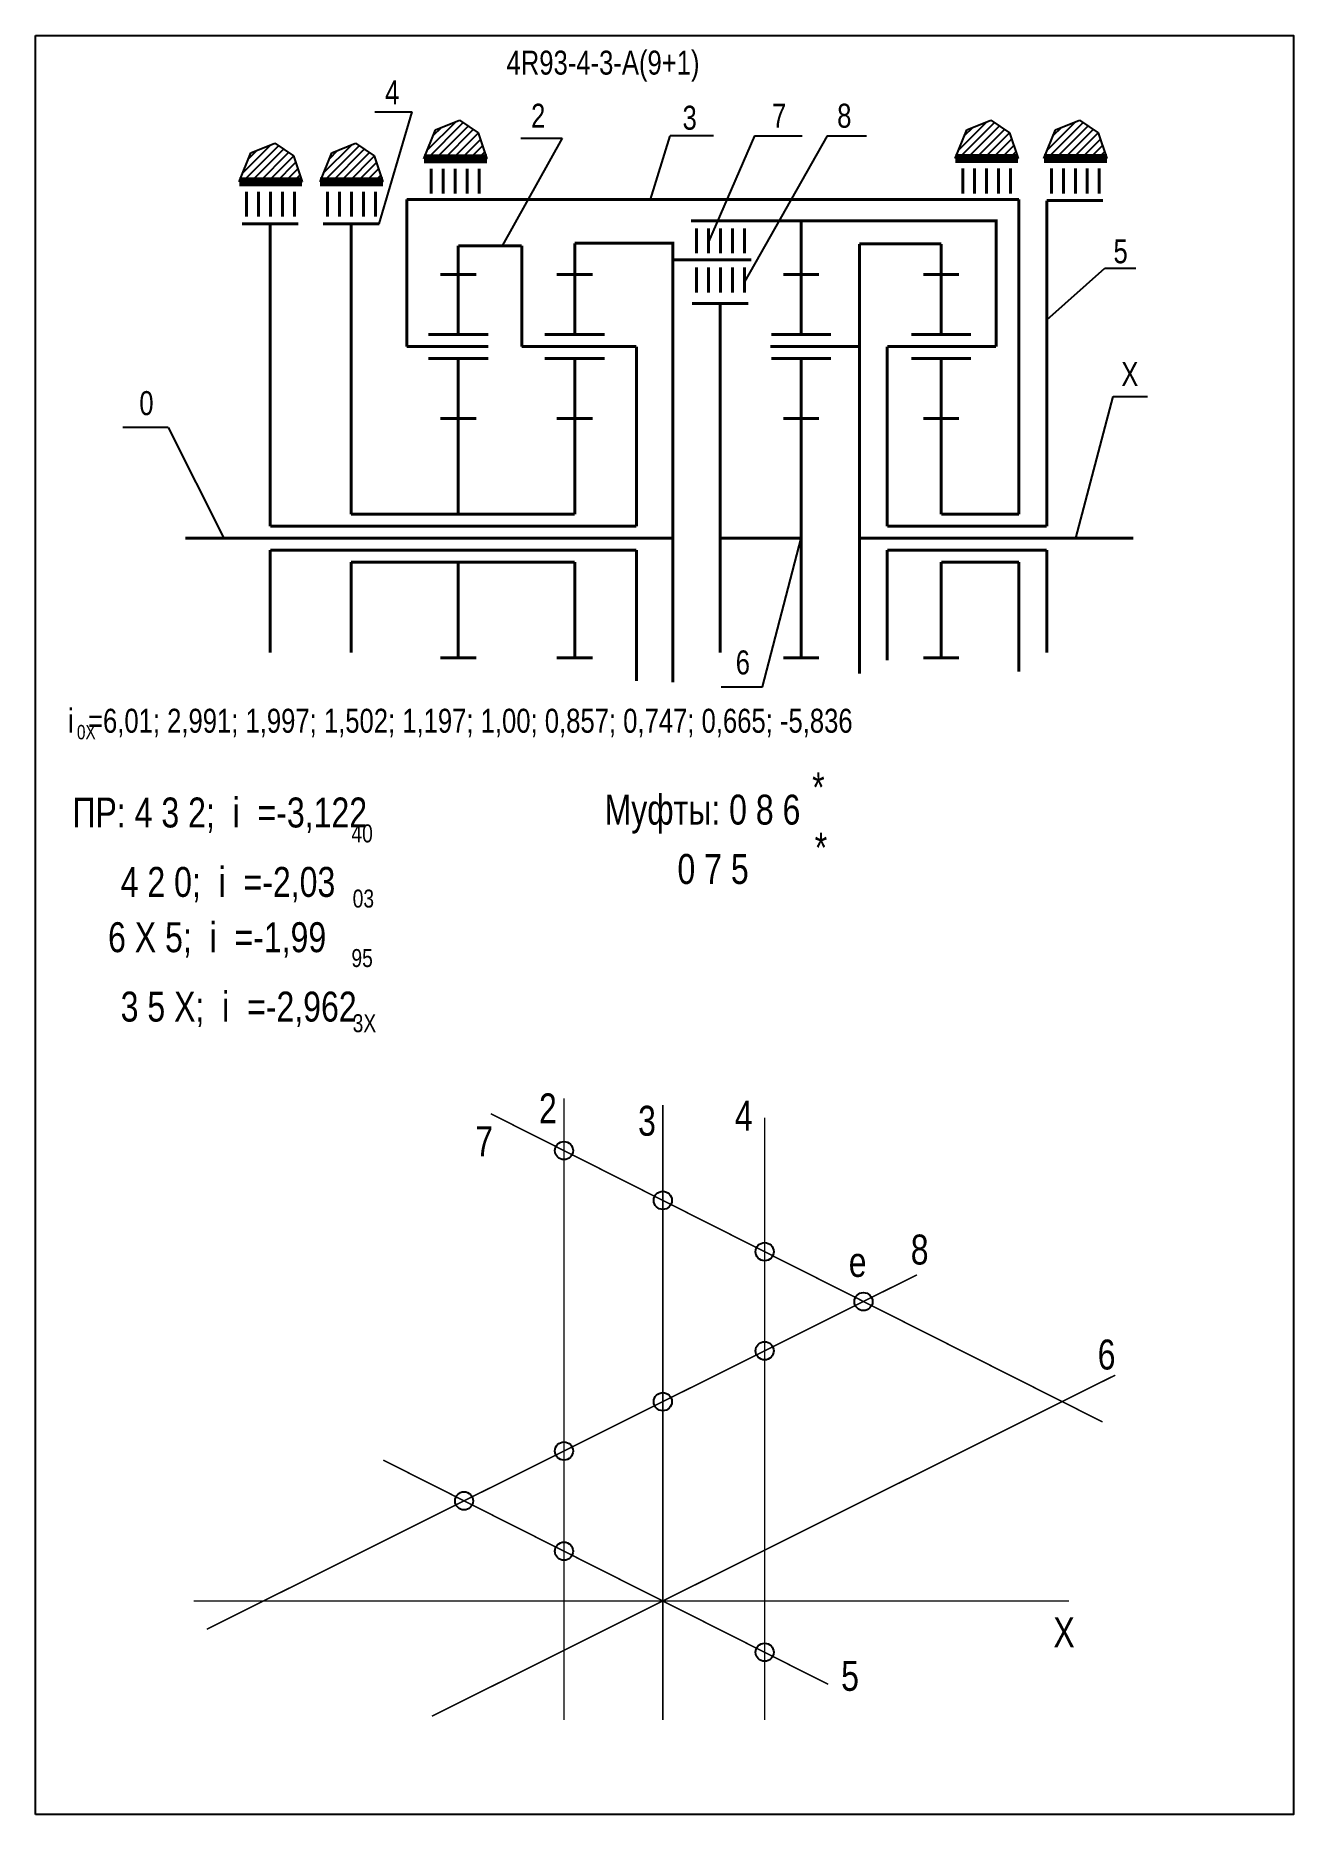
# Model space of a CAD drawing. Extents: x -352 to -142, y 153 to 450.
import ezdxf

# ---------------------------------------------------------------- set-up
doc = ezdxf.new("R2010")
doc.units = 0
doc.header["$LTSCALE"] = 15
doc.layers.get('DEFPOINTS').update_dxf_attribs({"linetype": 'CONTINUOUS'})
doc.layers.add('DIM', color=92, linetype='CONTINUOUS')
doc.layers.add('MAIN', color=5, linetype='CONTINUOUS')
doc.styles.add('AMK', font='amk.shx', dxfattribs={"width": 0.8})

msp = doc.modelspace()

# ---------------------------------------------------------------- hatches: boundary and pattern name
at = {"layer": 'DIM'}
h = msp.add_hatch(dxfattribs=at)
h.set_pattern_fill('_USER', color=0, angle=45, style=0, pattern_type=0)
h.set_pattern_definition([(45, (-35.3487, 3.6142), (-0.7071068, 0.7071068), [])])
h.paths.add_polyline_path([(-285.64, 434.13), (-287.59, 429.31), (-277.09, 429.31), (-278.54, 433.63), (-281.66, 435.75)])
h = msp.add_hatch(dxfattribs=at)
h.set_pattern_fill('_USER', color=0, angle=45, style=0, pattern_type=0)
h.set_pattern_definition([(45, (53.3526, 3.6306), (-0.7071068, 0.7071068), [])])
h.paths.add_polyline_path([(-196.94, 434.15), (-198.89, 429.33), (-188.39, 429.33), (-189.84, 433.65), (-192.96, 435.77)])
h = msp.add_hatch(dxfattribs=at)
h.set_pattern_fill('_USER', color=0, angle=45, style=0, pattern_type=0)
h.set_pattern_definition([(45, (68.1633, 3.6306), (-0.7071068, 0.7071068), [])])
h.paths.add_polyline_path([(-182.13, 434.15), (-184.08, 429.33), (-173.58, 429.33), (-175.03, 433.65), (-178.14, 435.77)])
h = msp.add_hatch(dxfattribs=at)
h.set_pattern_fill('_USER', color=0, angle=45, style=0, pattern_type=0)
h.set_pattern_definition([(45, (-66.1855, -0.2431), (-0.7071068, 0.7071068), [])])
h.paths.add_polyline_path([(-316.48, 430.28), (-318.43, 425.46), (-307.93, 425.46), (-309.38, 429.78), (-312.49, 431.89)])
h = msp.add_hatch(dxfattribs=at)
h.set_pattern_fill('_USER', color=0, angle=45, style=0, pattern_type=0)
h.set_pattern_definition([(45, (-52.6965, -0.2431), (-0.7071068, 0.7071068), [])])
h.paths.add_polyline_path([(-302.99, 430.28), (-304.94, 425.46), (-294.44, 425.46), (-295.89, 429.78), (-299, 431.89)])

# ---------------------------------------------------------------- linework, layer by layer
at = {"layer": 'DEFPOINTS', "const_width": 0.25}
for points in [[(-264.21, 168.62), (-264.21, 272.4)], [(-247.71, 168.62), (-247.71, 271.34)], [(-174.31, 218.4), (-276.42, 269.85)], [(-230.71, 168.62), (-230.71, 269.22)], [(-323.84, 183.78), (-205.29, 242.96)], [(-286.26, 169.26), (-172.18, 226.21)], [(-220.11, 174.59), (-294.38, 212.02)], [(-326.03, 188.5), (-179.92, 188.5)]]:
    msp.add_lwpolyline(points, dxfattribs=at)
at = {"layer": 'DEFPOINTS'}
for centre in [(-264.21, 263.7), (-247.71, 255.39), (-230.71, 246.82), (-214.21, 238.5), (-230.71, 230.27), (-247.71, 221.78), (-264.21, 213.54), (-280.89, 205.22), (-264.21, 196.82), (-230.71, 179.94)]:
    msp.add_circle(centre, 1.51, dxfattribs=at)
at = {"layer": 'DIM', "color": 0}
for p, q in [((-295.77, 437.15), (-289.54, 437.15)), ((-295.06, 418.44), (-289.54, 437.15)), ((-287.59, 429.31), (-285.64, 434.13)), ((-285.64, 434.13), (-281.66, 435.75)), ((-281.66, 435.75), (-278.54, 433.63)), ((-278.54, 433.63), (-277.09, 429.31)), ((-198.89, 429.33), (-196.94, 434.15)), ((-196.94, 434.15), (-192.96, 435.77)), ((-192.96, 435.77), (-189.84, 433.65)), ((-189.84, 433.65), (-188.39, 429.33)), ((-184.08, 429.33), (-182.13, 434.15)), ((-182.13, 434.15), (-178.14, 435.77)), ((-178.14, 435.77), (-175.03, 433.65)), ((-175.03, 433.65), (-173.58, 429.33)), ((-316.48, 430.28), (-312.49, 431.89)), ((-312.49, 431.89), (-309.38, 429.78)), ((-302.99, 430.28), (-299, 431.89)), ((-299, 431.89), (-295.89, 429.78)), ((-264.53, 432.76), (-274.51, 414.77)), ((-271.44, 432.76), (-264.53, 432.76)), ((-249.75, 422.5), (-246.49, 433.11)), ((-239.23, 433.11), (-246.49, 433.11)), ((-232.38, 433.11), (-240.09, 415.44)), ((-220.25, 433.11), (-234.09, 408.74)), ((-232.38, 433.11), (-224.43, 433.11)), ((-220.25, 433.11), (-213.68, 433.11)), ((-318.43, 425.46), (-316.48, 430.28)), ((-309.38, 429.78), (-307.93, 425.46)), ((-304.94, 425.46), (-302.99, 430.28)), ((-295.89, 429.78), (-294.44, 425.46)), ((-183.61, 402.38), (-173.93, 411.01)), ((-173.93, 411.01), (-168.75, 411.01)), ((-178.77, 365.95), (-172.55, 389.61)), ((-172.55, 389.61), (-166.82, 389.61)), ((-330.28, 384.43), (-337.88, 384.43)), ((-330.28, 384.43), (-321.01, 365.95)), ((-231.05, 341.14), (-224.61, 365.95)), ((-237.96, 341.14), (-231.05, 341.14))]:
    msp.add_line(p, q, dxfattribs=at)
at = {"layer": 'DIM', "color": 0, "const_width": 0.5}
for points in [[(-290.45, 422.5), (-188.27, 422.5)], [(-290.45, 397.95), (-290.45, 422.5)], [(-188.27, 422.5), (-188.27, 369.95)], [(-183.61, 374.89), (-183.61, 422.31)], [(-224.61, 418.96), (-243, 418.96)], [(-224.61, 418.96), (-192.08, 418.96), (-192.08, 397.95)], [(-313.25, 367.95), (-313.25, 418.44)], [(-299.76, 369.95), (-299.76, 418.44)], [(-281.87, 414.77), (-271.26, 414.77)], [(-271.26, 414.77), (-271.26, 397.95)], [(-262.42, 415.2), (-246.05, 415.2), (-246.05, 341.87)], [(-214.9, 415.08), (-201.24, 415.08)], [(-214.9, 397.95), (-214.9, 415.08)], [(-246.05, 412.44), (-232.93, 412.44)], [(-238.15, 365.95), (-238.15, 405.11)], [(-252.13, 397.95), (-252.13, 367.95)], [(-219.61, 397.95), (-214.9, 397.95), (-214.9, 397.95), (-214.9, 343.32)], [(-210.23, 397.95), (-210.23, 367.95)], [(-183.61, 367.95), (-183.61, 374.89)], [(-299.76, 369.95), (-262.42, 369.95)], [(-201.24, 369.95), (-188.27, 369.95)], [(-327.44, 365.95), (-246.05, 365.95)], [(-313.25, 367.95), (-252.13, 367.95)], [(-238.15, 365.95), (-224.61, 365.95)], [(-238.15, 346.84), (-238.15, 365.95)], [(-214.9, 365.95), (-169.15, 365.95)], [(-214.9, 365.95), (-210.29, 365.95)], [(-210.23, 367.95), (-183.61, 367.95)], [(-313.25, 363.95), (-252.13, 363.95)], [(-313.25, 346.82), (-313.25, 363.95)], [(-252.13, 363.95), (-252.13, 342.08)], [(-210.23, 363.95), (-183.61, 363.95)], [(-210.23, 363.95), (-210.23, 345.54)], [(-183.61, 346.82), (-183.61, 363.95)], [(-299.76, 346.82), (-299.76, 361.95)], [(-299.76, 361.95), (-262.42, 361.95)], [(-201.24, 361.95), (-188.27, 361.95)], [(-188.27, 361.95), (-188.27, 343.64)]]:
    msp.add_lwpolyline(points, dxfattribs=at)
at = {"layer": 'MAIN'}
for points in [[(-352.43, 152.87), (-352.43, 449.87)], [(-352.43, 449.87), (-142.43, 449.87), (-142.43, 152.87), (-352.43, 152.87)]]:
    msp.add_lwpolyline(points, dxfattribs=at)
at = {"layer": 'MAIN', "color": 0}
for points, const_width in [([(-287.59, 429.31), (-277.09, 429.31)], 1.5), ([(-278.36, 427.66), (-278.36, 423.46)], 0.5), ([(-198.89, 429.33), (-188.39, 429.33)], 1.5), ([(-189.65, 427.68), (-189.65, 423.48)], 0.5), ([(-184.08, 429.33), (-173.58, 429.33)], 1.5), ([(-174.84, 427.68), (-174.84, 423.48)], 0.5), ([(-318.43, 425.46), (-307.93, 425.46)], 1.5), ([(-304.94, 425.46), (-294.44, 425.46)], 1.5), ([(-309.19, 423.81), (-309.19, 419.61)], 0.5), ([(-295.7, 423.81), (-295.7, 419.61)], 0.5), ([(-183.61, 422.31), (-174.2, 422.31)], 0.5), ([(-224.61, 409.95), (-224.61, 418.96)], 0.5), ([(-317.96, 418.44), (-308.55, 418.44)], 0.5), ([(-304.47, 418.44), (-295.06, 418.44)], 0.5), ([(-234.09, 417.69), (-234.09, 413.49)], 0.5), ([(-281.87, 409.95), (-281.87, 414.77)], 0.5), ([(-262.42, 409.95), (-262.42, 415.2)], 0.5), ([(-201.24, 399.95), (-201.24, 415.08)], 0.5), ([(-281.87, 409.95), (-284.87, 409.95)], 0.5), ([(-281.87, 399.95), (-281.87, 409.95)], 0.5), ([(-281.87, 409.95), (-278.87, 409.95)], 0.5), ([(-262.42, 409.95), (-265.42, 409.95)], 0.5), ([(-262.42, 399.95), (-262.42, 409.95)], 0.5), ([(-262.42, 409.95), (-259.42, 409.95)], 0.5), ([(-234.09, 411.15), (-234.09, 406.95)], 0.5), ([(-224.61, 409.95), (-227.61, 409.95)], 0.5), ([(-224.61, 399.95), (-224.61, 409.95)], 0.5), ([(-224.61, 409.95), (-221.61, 409.95)], 0.5), ([(-201.24, 409.95), (-204.24, 409.95)], 0.5), ([(-201.24, 409.95), (-198.24, 409.95)], 0.5), ([(-242.85, 405.11), (-233.44, 405.11)], 0.5), ([(-276.87, 397.95), (-290.45, 397.95)], 0.5), ([(-252.13, 397.95), (-271.26, 397.95)], 0.5), ([(-219.61, 397.95), (-229.74, 397.95)], 0.5), ([(-192.08, 397.95), (-210.23, 397.95)], 0.5), ([(-281.87, 395.95), (-286.87, 395.95)], 0.5), ([(-281.87, 385.95), (-281.87, 395.95), (-276.87, 395.95)], 0.5), ([(-262.42, 395.95), (-267.42, 395.95)], 0.5), ([(-262.42, 385.95), (-262.42, 395.95), (-257.42, 395.95)], 0.5), ([(-224.61, 395.95), (-229.61, 395.95)], 0.5), ([(-224.61, 385.95), (-224.61, 395.95), (-219.61, 395.95)], 0.5), ([(-201.24, 395.95), (-206.24, 395.95)], 0.5), ([(-201.24, 385.95), (-201.24, 395.95), (-196.24, 395.95)], 0.5), ([(-281.87, 385.95), (-284.87, 385.95)], 0.5), ([(-281.87, 369.95), (-281.87, 385.95)], 0.5), ([(-281.87, 385.95), (-278.87, 385.95)], 0.5), ([(-262.42, 385.95), (-265.42, 385.95)], 0.5), ([(-262.42, 369.95), (-262.42, 385.95)], 0.5), ([(-262.42, 385.95), (-259.42, 385.95)], 0.5), ([(-224.61, 385.95), (-227.61, 385.95)], 0.5), ([(-224.61, 365.95), (-224.61, 385.95)], 0.5), ([(-224.61, 385.95), (-221.61, 385.95)], 0.5), ([(-201.24, 385.95), (-204.24, 385.95)], 0.5), ([(-201.24, 369.95), (-201.24, 385.95)], 0.5), ([(-201.24, 385.95), (-198.24, 385.95)], 0.5), ([(-224.61, 365.95), (-224.61, 345.95)], 0.5), ([(-281.87, 361.95), (-281.87, 345.95)], 0.5), ([(-262.42, 361.95), (-262.42, 345.95)], 0.5), ([(-201.24, 361.95), (-201.24, 345.95)], 0.5), ([(-281.87, 345.95), (-284.87, 345.95)], 0.5), ([(-281.87, 345.95), (-278.87, 345.95)], 0.5), ([(-262.42, 345.95), (-265.42, 345.95)], 0.5), ([(-262.42, 345.95), (-259.42, 345.95)], 0.5), ([(-224.61, 345.95), (-227.61, 345.95)], 0.5), ([(-224.61, 345.95), (-221.61, 345.95)], 0.5), ([(-201.24, 345.95), (-204.24, 345.95)], 0.5), ([(-201.24, 345.95), (-198.24, 345.95)], 0.5)]:
    msp.add_lwpolyline(points, dxfattribs=dict(at, const_width=const_width))
for points in [[(-286.36, 427.66, 0.5, 0.5, 0), (-286.36, 423.46, 0.5, 0.5, 0)], [(-284.36, 427.66, 0.5, 0.5, 0), (-284.36, 423.46, 0.5, 0.5, 0)], [(-282.36, 427.66, 0.5, 0.5, 0), (-282.36, 423.46, 0.5, 0.5, 0)], [(-280.36, 427.66, 0.5, 0.5, 0), (-280.36, 423.46, 0.5, 0.5, 0)], [(-197.65, 427.68, 0.5, 0.5, 0), (-197.65, 423.48, 0.5, 0.5, 0)], [(-195.65, 427.68, 0.5, 0.5, 0), (-195.65, 423.48, 0.5, 0.5, 0)], [(-193.65, 427.68, 0.5, 0.5, 0), (-193.65, 423.48, 0.5, 0.5, 0)], [(-191.65, 427.68, 0.5, 0.5, 0), (-191.65, 423.48, 0.5, 0.5, 0)], [(-182.84, 427.68, 0.5, 0.5, 0), (-182.84, 423.48, 0.5, 0.5, 0)], [(-180.84, 427.68, 0.5, 0.5, 0), (-180.84, 423.48, 0.5, 0.5, 0)], [(-178.84, 427.68, 0.5, 0.5, 0), (-178.84, 423.48, 0.5, 0.5, 0)], [(-176.84, 427.68, 0.5, 0.5, 0), (-176.84, 423.48, 0.5, 0.5, 0)], [(-317.19, 423.81, 0.5, 0.5, 0), (-317.19, 419.61, 0.5, 0.5, 0)], [(-315.19, 423.81, 0.5, 0.5, 0), (-315.19, 419.61, 0.5, 0.5, 0)], [(-313.19, 423.81, 0.5, 0.5, 0), (-313.19, 419.61, 0.5, 0.5, 0)], [(-311.19, 423.81, 0.5, 0.5, 0), (-311.19, 419.61, 0.5, 0.5, 0)], [(-303.7, 423.81, 0.5, 0.5, 0), (-303.7, 419.61, 0.5, 0.5, 0)], [(-301.7, 423.81, 0.5, 0.5, 0), (-301.7, 419.61, 0.5, 0.5, 0)], [(-299.7, 423.81, 0.5, 0.5, 0), (-299.7, 419.61, 0.5, 0.5, 0)], [(-297.7, 423.81, 0.5, 0.5, 0), (-297.7, 419.61, 0.5, 0.5, 0)], [(-242.09, 417.69, 0.5, 0.5, 0), (-242.09, 413.49, 0.5, 0.5, 0)], [(-240.09, 417.69, 0.5, 0.5, 0), (-240.09, 413.49, 0.5, 0.5, 0)], [(-238.09, 417.69, 0.5, 0.5, 0), (-238.09, 413.49, 0.5, 0.5, 0)], [(-236.09, 417.69, 0.5, 0.5, 0), (-236.09, 413.49, 0.5, 0.5, 0)], [(-242.09, 411.15, 0.5, 0.5, 0), (-242.09, 406.95, 0.5, 0.5, 0)], [(-240.09, 411.15, 0.5, 0.5, 0), (-240.09, 406.95, 0.5, 0.5, 0)], [(-238.09, 411.15, 0.5, 0.5, 0), (-238.09, 406.95, 0.5, 0.5, 0)], [(-236.09, 411.15, 0.5, 0.5, 0), (-236.09, 406.95, 0.5, 0.5, 0)], [(-276.87, 399.95, 0.5, 0.5, 0), (-286.87, 399.95, 0.5, 0.5, 0)], [(-257.42, 399.95, 0.5, 0.5, 0), (-267.42, 399.95, 0.5, 0.5, 0)], [(-219.61, 399.95, 0.5, 0.5, 0), (-229.61, 399.95, 0.5, 0.5, 0)], [(-196.24, 399.95, 0.5, 0.5, 0), (-206.24, 399.95, 0.5, 0.5, 0)]]:
    msp.add_lwpolyline(points, format="xyseb", dxfattribs=at)

# ---------------------------------------------------------------- texts
at = {"layer": 'DIM', "color": 0, "style": 'AMK', "width": 0.8}
for s, height, p in [('4R93-4-3-A(9+1)', 4, (-273.81, 443.35)), ('4', 4, (-294.09, 438.39)), ('2', 4, (-269.71, 434.49)), ('3', 4, (-244.42, 434.15)), ('7', 4, (-229.49, 434.49)), ('8', 4, (-218.6, 434.49)), ('5', 4, (-172.47, 411.85)), ('X', 4, (-171.17, 391.34)), ('0', 4, (-335.11, 386.5)), ('6', 4, (-235.54, 343.21)), ('i  =6,01; 2,991; 1,997; 1,502; 1,197; 1,00; 0,857; 0,747; 0,665; -5,836', 4, (-347, 333.47)), ('0X', 2.4, (-345.53, 332.37)), ('*', 5, (-222.78, 321.86)), (' ПР: 4 3 2;  i  =-3,122', 5, (-347.76, 317.65)), ('Муфты: 0 8 6', 5, (-257.44, 318.13)), ('40', 3, (-299.7, 315.16)), ('*', 5, (-222.35, 311.79)), ('       0 7 5', 5, (-255.67, 308.22)), ('    4 2 0;  i  =-2,03', 5, (-344.17, 306.06)), ('03', 3, (-299.49, 304.28)), ('     6 X 5;  i  =-1,99', 5, (-347.76, 296.83)), ('95', 3, (-299.7, 294.35)), ('    3 5 X;  i  =-2,962', 5, (-344.17, 285.24)), ('3X', 3, (-299.49, 283.47)), ('2', 5, (-268.39, 268.25)), ('3', 5, (-251.84, 266.18)), ('4', 5, (-235.7, 267.01)), ('7', 5, (-279.02, 262.77)), ('8', 5, (-206.32, 244.68)), ('e', 5, (-216.67, 242.61)), ('6', 5, (-175.11, 227.15)), ('X', 5, (-182.51, 180.75)), ('5', 5, (-217.94, 173.5))]:
    msp.add_text(s, height=height, dxfattribs=at).set_placement(p)

doc.saveas('drawing.dxf')
